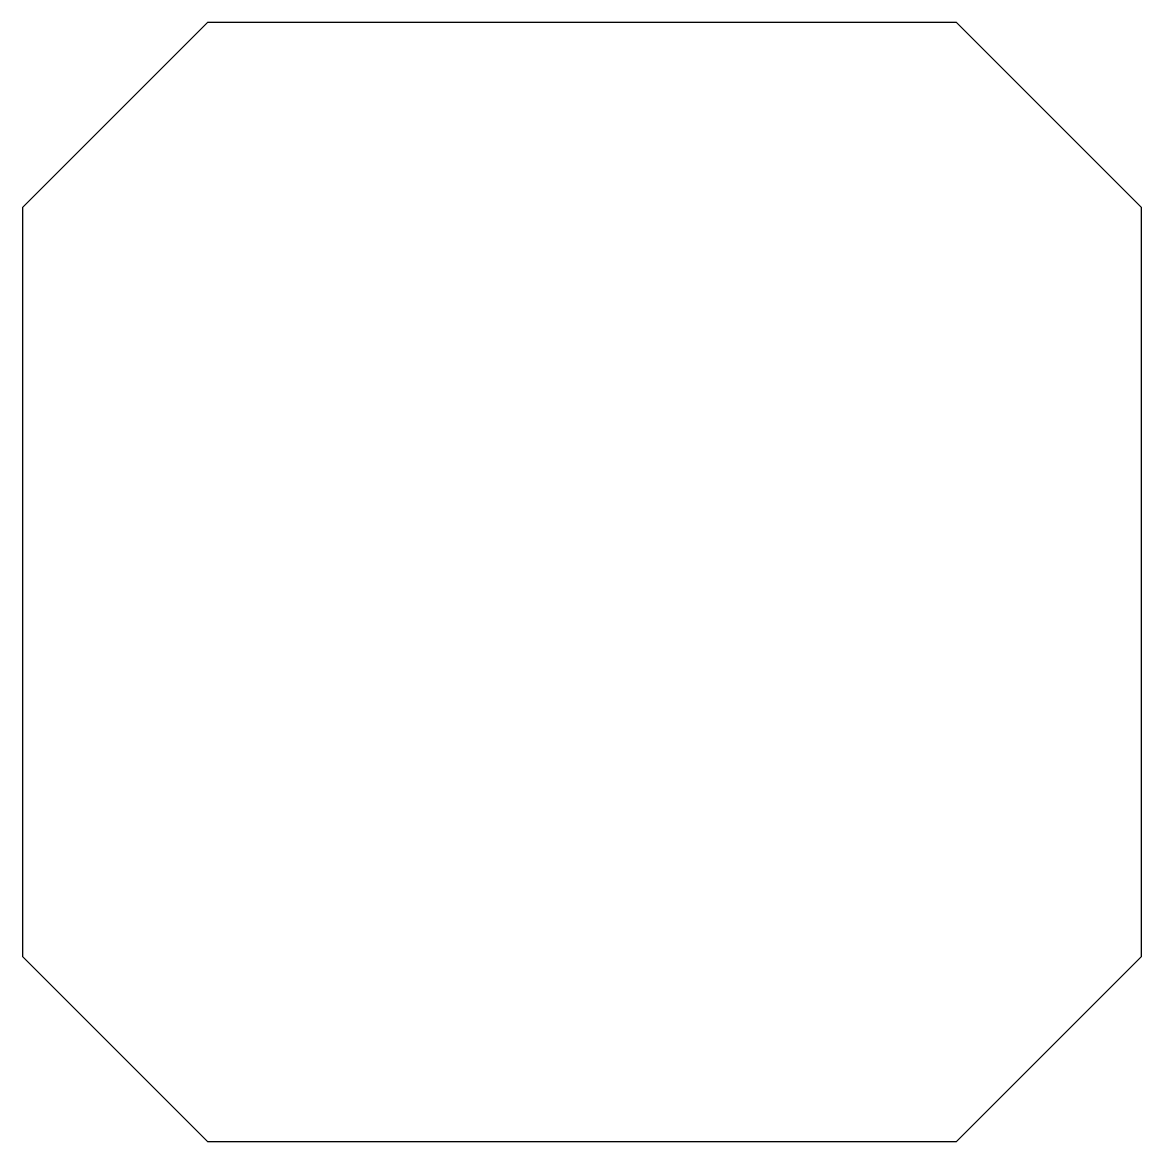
# Model space of a CAD drawing. Header units: millimetres. Extents: x -21.1 to 21.1, y -21.1 to 21.1.
import ezdxf

# ---------------------------------------------------------------- set-up
doc = ezdxf.new("R2010")
doc.units = ezdxf.units.MM
doc.layers.get('0').update_dxf_attribs({"linetype": 'CONTINUOUS', "lineweight": 25, "true_color": 0xffffff})

msp = doc.modelspace()

# ---------------------------------------------------------------- linework, layer by layer
for p, q in [((-21.15, 14.15), (-14.15, 21.15)), ((14.15, 21.15), (-14.15, 21.15)), ((14.15, 21.15), (21.15, 14.15)), ((-21.15, 14.15), (-21.15, -14.15)), ((21.15, -14.15), (21.15, 14.15)), ((-14.15, -21.15), (-21.15, -14.15)), ((21.15, -14.15), (14.15, -21.15)), ((-14.15, -21.15), (14.15, -21.15))]:
    msp.add_line(p, q)

doc.saveas('drawing.dxf')
